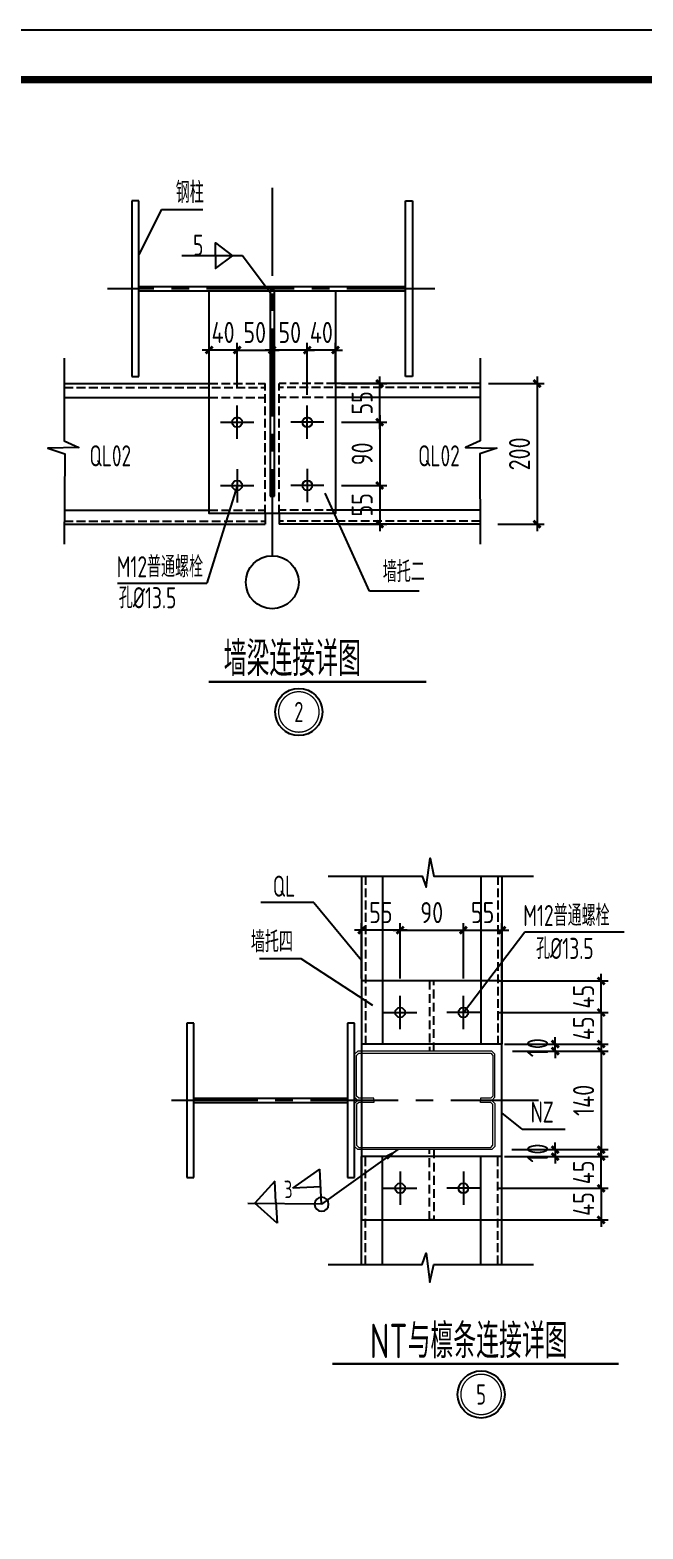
# Model space of a CAD drawing. Extents: x 180850 to 1399066, y 48356 to 327880.
# Drawn here: x 1134467 to 1151932, y 177722 to 220382 of the extents above; entities that cross this region are included whole.
import ezdxf
from ezdxf.enums import TextEntityAlignment as Align

# ---------------------------------------------------------------- set-up
doc = ezdxf.new("R2010")
doc.units = 0
doc.header["$LTSCALE"] = 1000
for name, pattern in [('CENTERX2', [4, 2.5, -0.5, 0.5, -0.5]), ('CONTINOUS', [0]), ('DASH', [0.35, 0.25, -0.1]), ('DASHED', [0.75, 0.5, -0.25])]:
    doc.linetypes.add(name, pattern=pattern)
for name, color, linetype in [('4', 4, 'CONTINOUS'), ('AXIS', 3, 'Continuous'), ('BEAM', 4, 'Continuous'), ('PUB_TEXT', 7, 'Continuous'), ('PUB_TITLE', 4, 'Continuous'), ('PZ', 202, 'Continuous'), ('STXT_HF', 7, 'Continuous'), ('STXT_HF_TEXT', 7, 'Continuous'), ('THIN', 7, 'Continuous'), ('文字', 7, 'Continuous'), ('板', 243, 'Continuous'), ('框线', 252, 'Continuous')]:
    doc.layers.add(name, color=color, linetype=linetype)
doc.layers.add('檩条', color=30, linetype='Continuous', lineweight=5)
doc.styles.get("Standard").update_dxf_attribs({"font": 'gbenor.shx', "bigfont": 'gbcbig.shx'})
doc.styles.add('TSSD_Dimension', font='Tssdeng.shx', dxfattribs={"width": 0.8, "bigfont": 'hztxt.shx'})
doc.styles.add('TSSD_Num', font='Tssdeng.shx', dxfattribs={"width": 0.7, "bigfont": 'hztxt.shx'})
doc.styles.add('标准字体', font='tssdeng.shx', dxfattribs={"width": 0.7, "bigfont": 'tssdchn.shx'})
doc.dimstyles.new('TSSD_10_100', dxfattribs={"dimtxt": 300, "dimasz": 100, "dimexe": 100, "dimexo": 250, "dimgap": 100, "dimtad": 1, "dimdec": 0, "dimlfac": 0.1, "dimzin": 0, "dimdsep": 46, "dimtxsty": 'TSSD_Dimension', "dimblk": 'ARCHTICK', "dimblk1": 'ARCHTICK', "dimblk2": 'ARCHTICK', "dimcen": 0, "dimdle": 100, "dimclrt": 7, "dimadec": 0, "dimazin": 0, "dimtfac": 1, "dimtdec": 0, "dimtix": 1, "dimtmove": 2, "dimatfit": 3, "dimfxl": 1, "dimtolj": 1, "dimtzin": 0, "dimarcsym": 0})
doc.dimstyles.new('TSSD_20_200', dxfattribs={"dimtxt": 600, "dimasz": 200, "dimexe": 200, "dimexo": 500, "dimgap": 200, "dimtad": 1, "dimdec": 0, "dimlfac": 0.05, "dimzin": 0, "dimdsep": 46, "dimtxsty": 'TSSD_Dimension', "dimblk": 'ARCHTICK', "dimblk1": 'ARCHTICK', "dimblk2": 'ARCHTICK', "dimcen": 0, "dimdle": 200, "dimclrt": 7, "dimadec": 0, "dimazin": 0, "dimtfac": 1, "dimtdec": 0, "dimtix": 1, "dimtmove": 2, "dimatfit": 3, "dimfxl": 1, "dimtolj": 1, "dimtzin": 0, "dimarcsym": 0})
doc.dimstyles.new('TSSD_LEADER_STYLE_400.0', dxfattribs={"dimtxt": 1200, "dimasz": 400, "dimexe": 400, "dimexo": 1000, "dimgap": 0.09, "dimtad": 0, "dimtih": 1, "dimtoh": 1, "dimdec": 4, "dimzin": 0, "dimdsep": 46, "dimtxsty": 'Standard', "dimcen": 0.09, "dimdle": 400, "dimclrt": 7, "dimadec": 0, "dimazin": 0, "dimtfac": 1, "dimtdec": 4, "dimtofl": 0, "dimtmove": 0, "dimatfit": 3, "dimfxl": 1, "dimtolj": 1, "dimtzin": 0, "dimarcsym": 0})

# ---------------------------------------------------------------- blocks, each defined once
blk = doc.blocks.new('_ArchTick')
at = {"color": 0, "linetype": 'ByBlock', "const_width": 0.4}
blk.add_lwpolyline([(-0.5, -0.5), (0.5, 0.5)], dxfattribs=at)
blk = doc.blocks.new('ts_idx2')
at = {"color": 0, "linetype": 'ByBlock', "lineweight": -2, "const_width": 0.0333}
blk.add_lwpolyline([(-0.5, 0, 1), (0.5, 0, 1)], format="xyb", close=True, dxfattribs=at)
at = {"color": 0, "linetype": 'ByBlock', "lineweight": -2}
blk.add_circle((0, 0), 0.583, dxfattribs=at)
at = {"color": 0, "linetype": 'ByBlock', "lineweight": -2, "style": 'TSSD_Num', "width": 0.7}
blk.add_attdef('A', text='', height=0.5, dxfattribs=at).set_placement((0, 0), align=Align.MIDDLE_CENTER)
blk = doc.blocks.new('*D604')
at = {"layer": 'AXIS', "color": 0, "linetype": 'ByBlock', "lineweight": -2, "transparency": 16777216}
for p, q in [((1142368, 211274), (1142168, 211274)), ((1142368, 209999), (1142368, 211474)), ((1143169, 211274), (1142368, 211274)), ((1143169, 210353), (1143169, 211474)), ((1143169, 211274), (1143369, 211274))]:
    blk.add_line(p, q, dxfattribs=at)
at = {"layer": 'Defpoints', "color": 0, "linetype": 'ByBlock', "transparency": 16777216}
for p in [(1142368, 211274), (1142368, 209499), (1143169, 209853)]:
    blk.add_point(p, dxfattribs=at)
at = {"layer": 'AXIS', "color": 0, "linetype": 'ByBlock', "lineweight": -2, "transparency": 16777216, "xscale": 200, "yscale": 200, "zscale": 200}
blk.add_blockref('_ArchTick', (1142368, 211274), dxfattribs=at)
at = {"layer": 'AXIS', "color": 0, "linetype": 'ByBlock', "lineweight": -2, "transparency": 16777216, "xscale": 200, "yscale": 200, "zscale": 200, "rotation": 180}
blk.add_blockref('_ArchTick', (1143169, 211274), dxfattribs=at)
at = {"layer": 'AXIS', "color": 7, "linetype": 'ByBlock', "transparency": 16777216, "insert": (1142768, 211774), "char_height": 600, "attachment_point": 5, "style": 'TSSD_Dimension'}
blk.add_mtext('\\A1;40', dxfattribs=at)
blk = doc.blocks.new('*D652')
at = {"layer": 'AXIS', "color": 0, "linetype": 'ByBlock', "lineweight": -2, "transparency": 16777216}
for p, q in [((1141369, 211274), (1141169, 211274)), ((1141369, 210192), (1141369, 211474)), ((1142368, 211274), (1141369, 211274)), ((1142368, 210192), (1142368, 211474)), ((1142368, 211274), (1142568, 211274))]:
    blk.add_line(p, q, dxfattribs=at)
at = {"layer": 'Defpoints', "color": 0, "linetype": 'ByBlock', "transparency": 16777216}
for p in [(1141369, 211274), (1141369, 209692), (1142368, 209692)]:
    blk.add_point(p, dxfattribs=at)
at = {"layer": 'AXIS', "color": 0, "linetype": 'ByBlock', "lineweight": -2, "transparency": 16777216, "xscale": 200, "yscale": 200, "zscale": 200}
blk.add_blockref('_ArchTick', (1141369, 211274), dxfattribs=at)
at = {"layer": 'AXIS', "color": 0, "linetype": 'ByBlock', "lineweight": -2, "transparency": 16777216, "xscale": 200, "yscale": 200, "zscale": 200, "rotation": 180}
blk.add_blockref('_ArchTick', (1142368, 211274), dxfattribs=at)
at = {"layer": 'AXIS', "color": 7, "linetype": 'ByBlock', "transparency": 16777216, "insert": (1141868, 211774), "char_height": 600, "attachment_point": 5, "style": 'TSSD_Dimension'}
blk.add_mtext('\\A1;50', dxfattribs=at)
blk = doc.blocks.new('*D653')
at = {"layer": 'AXIS', "color": 0, "linetype": 'ByBlock', "lineweight": -2, "transparency": 16777216}
for p, q in [((1140369, 211274), (1140169, 211274)), ((1140369, 210191), (1140369, 211474)), ((1140369, 211274), (1141369, 211274)), ((1141369, 210192), (1141369, 211474)), ((1141369, 211274), (1141569, 211274))]:
    blk.add_line(p, q, dxfattribs=at)
at = {"layer": 'Defpoints', "color": 0, "linetype": 'ByBlock', "transparency": 16777216}
for p in [(1141369, 211274), (1140369, 209691), (1141369, 209692)]:
    blk.add_point(p, dxfattribs=at)
at = {"layer": 'AXIS', "color": 0, "linetype": 'ByBlock', "lineweight": -2, "transparency": 16777216, "xscale": 200, "yscale": 200, "zscale": 200}
blk.add_blockref('_ArchTick', (1140369, 211274), dxfattribs=at)
at = {"layer": 'AXIS', "color": 0, "linetype": 'ByBlock', "lineweight": -2, "transparency": 16777216, "xscale": 200, "yscale": 200, "zscale": 200, "rotation": 180}
blk.add_blockref('_ArchTick', (1141369, 211274), dxfattribs=at)
at = {"layer": 'AXIS', "color": 7, "linetype": 'ByBlock', "transparency": 16777216, "insert": (1140869, 211774), "char_height": 600, "attachment_point": 5, "style": 'TSSD_Dimension'}
blk.add_mtext('\\A1;50', dxfattribs=at)
blk = doc.blocks.new('*D654')
at = {"layer": 'AXIS', "color": 0, "linetype": 'ByBlock', "lineweight": -2, "transparency": 16777216}
for p, q in [((1139569, 211274), (1139369, 211274)), ((1139569, 210191), (1139569, 211474)), ((1140369, 211274), (1139569, 211274)), ((1140369, 210191), (1140369, 211474)), ((1140369, 211274), (1140569, 211274))]:
    blk.add_line(p, q, dxfattribs=at)
at = {"layer": 'Defpoints', "color": 0, "linetype": 'ByBlock', "transparency": 16777216}
for p in [(1139569, 211274), (1139569, 209691), (1140369, 209691)]:
    blk.add_point(p, dxfattribs=at)
at = {"layer": 'AXIS', "color": 0, "linetype": 'ByBlock', "lineweight": -2, "transparency": 16777216, "xscale": 200, "yscale": 200, "zscale": 200}
blk.add_blockref('_ArchTick', (1139569, 211274), dxfattribs=at)
at = {"layer": 'AXIS', "color": 0, "linetype": 'ByBlock', "lineweight": -2, "transparency": 16777216, "xscale": 200, "yscale": 200, "zscale": 200, "rotation": 180}
blk.add_blockref('_ArchTick', (1140369, 211274), dxfattribs=at)
at = {"layer": 'AXIS', "color": 7, "linetype": 'ByBlock', "transparency": 16777216, "insert": (1139969, 211774), "char_height": 600, "attachment_point": 5, "style": 'TSSD_Dimension'}
blk.add_mtext('\\A1;40', dxfattribs=at)
blk = doc.blocks.new('*D605')
at = {"layer": 'AXIS', "color": 0, "linetype": 'ByBlock', "lineweight": -2, "transparency": 16777216}
for p, q in [((1143340, 207419), (1144630, 207419)), ((1144430, 207619), (1144430, 206119)), ((1143340, 206319), (1144630, 206319))]:
    blk.add_line(p, q, dxfattribs=at)
at = {"layer": 'Defpoints', "color": 0, "linetype": 'ByBlock', "transparency": 16777216}
for p in [(1142840, 207419), (1142840, 206319), (1144430, 206319)]:
    blk.add_point(p, dxfattribs=at)
at = {"layer": 'AXIS', "color": 0, "linetype": 'ByBlock', "lineweight": -2, "transparency": 16777216, "xscale": 200, "yscale": 200, "zscale": 200}
for p, rotation in [((1144430, 207419), 90), ((1144430, 206319), 270)]:
    blk.add_blockref('_ArchTick', p, dxfattribs=dict(at, rotation=rotation))
at = {"layer": 'AXIS', "color": 7, "linetype": 'ByBlock', "transparency": 16777216, "insert": (1143930, 206869), "char_height": 600, "attachment_point": 5, "rotation": 90, "style": 'TSSD_Dimension'}
blk.add_mtext('\\A1;55', dxfattribs=at)
blk = doc.blocks.new('*D655')
at = {"layer": 'AXIS', "color": 0, "linetype": 'ByBlock', "lineweight": -2, "transparency": 16777216}
for p, q in [((1143340, 209219), (1144630, 209219)), ((1144430, 209419), (1144430, 207219)), ((1143340, 207419), (1144630, 207419))]:
    blk.add_line(p, q, dxfattribs=at)
at = {"layer": 'Defpoints', "color": 0, "linetype": 'ByBlock', "transparency": 16777216}
for p in [(1142840, 209219), (1142840, 207419), (1144430, 207419)]:
    blk.add_point(p, dxfattribs=at)
at = {"layer": 'AXIS', "color": 0, "linetype": 'ByBlock', "lineweight": -2, "transparency": 16777216, "xscale": 200, "yscale": 200, "zscale": 200}
for p, rotation in [((1144430, 209219), 90), ((1144430, 207419), 270)]:
    blk.add_blockref('_ArchTick', p, dxfattribs=dict(at, rotation=rotation))
at = {"layer": 'AXIS', "color": 7, "linetype": 'ByBlock', "transparency": 16777216, "insert": (1143930, 208319), "char_height": 600, "attachment_point": 5, "rotation": 90, "style": 'TSSD_Dimension'}
blk.add_mtext('\\A1;90', dxfattribs=at)
blk = doc.blocks.new('*D656')
at = {"layer": 'AXIS', "color": 0, "linetype": 'ByBlock', "lineweight": -2, "transparency": 16777216}
for p, q in [((1143340, 210319), (1144630, 210319)), ((1144430, 209019), (1144430, 210519)), ((1143340, 209219), (1144630, 209219))]:
    blk.add_line(p, q, dxfattribs=at)
at = {"layer": 'Defpoints', "color": 0, "linetype": 'ByBlock', "transparency": 16777216}
for p in [(1142840, 210319), (1144430, 210319), (1142840, 209219)]:
    blk.add_point(p, dxfattribs=at)
at = {"layer": 'AXIS', "color": 0, "linetype": 'ByBlock', "lineweight": -2, "transparency": 16777216, "xscale": 200, "yscale": 200, "zscale": 200}
for p, rotation in [((1144430, 210319), 90), ((1144430, 209219), 270)]:
    blk.add_blockref('_ArchTick', p, dxfattribs=dict(at, rotation=rotation))
at = {"layer": 'AXIS', "color": 7, "linetype": 'ByBlock', "transparency": 16777216, "insert": (1143930, 209769), "char_height": 600, "attachment_point": 5, "rotation": 90, "style": 'TSSD_Dimension'}
blk.add_mtext('\\A1;55', dxfattribs=at)
blk = doc.blocks.new('*D606')
at = {"layer": 'AXIS', "color": 0, "linetype": 'ByBlock', "lineweight": -2, "transparency": 16777216}
for p, q in [((1147532, 210319), (1149113, 210319)), ((1148913, 210519), (1148913, 206119)), ((1147792, 206319), (1149113, 206319))]:
    blk.add_line(p, q, dxfattribs=at)
at = {"layer": 'Defpoints', "color": 0, "linetype": 'ByBlock', "transparency": 16777216}
for p in [(1147032, 210319), (1147292, 206319), (1148913, 206319)]:
    blk.add_point(p, dxfattribs=at)
at = {"layer": 'AXIS', "color": 0, "linetype": 'ByBlock', "lineweight": -2, "transparency": 16777216, "xscale": 200, "yscale": 200, "zscale": 200}
for p, rotation in [((1148913, 210319), 90), ((1148913, 206319), 270)]:
    blk.add_blockref('_ArchTick', p, dxfattribs=dict(at, rotation=rotation))
at = {"layer": 'AXIS', "color": 7, "linetype": 'ByBlock', "transparency": 16777216, "insert": (1148413, 208319), "char_height": 600, "attachment_point": 5, "rotation": 90, "style": 'TSSD_Dimension'}
blk.add_mtext('\\A1;200', dxfattribs=at)
blk = doc.blocks.new('_WELD001')
at = {"linetype": 'ByBlock'}
h = blk.add_hatch(color=0, dxfattribs=at)
h.paths.add_polyline_path([(0.8, 0.5), (0, 1), (0, 0.5)], flags=16)
edge = h.paths.add_edge_path()
edge.add_line((0.8, 0.5), (0, 1))
edge.add_line((0, 0.5), (0.8, 0.5))
edge.add_line((0, 0), (0, 1))
at = {"color": 0, "linetype": 'ByBlock'}
for p, q in [((0, 0), (0, 1)), ((0.8, 0.5), (0, 1)), ((0, 0.5), (0.8, 0.5))]:
    blk.add_line(p, q, dxfattribs=at)
blk = doc.blocks.new('_WELD003')
at = {"color": 0, "linetype": 'ByBlock'}
blk.add_circle((0, 0), 0.5, dxfattribs=at)
blk = doc.blocks.new('_WELD004')
at = {"color": 0, "linetype": 'ByBlock'}
for p, q in [((0, 1), (1, 0)), ((0, 0), (0, 1))]:
    blk.add_line(p, q, dxfattribs=at)
blk = doc.blocks.new('*D664')
at = {"layer": 'AXIS', "color": 0, "linetype": 'ByBlock', "lineweight": -2, "transparency": 16777216}
for p, q in [((1143913, 193393), (1143913, 194964)), ((1145013, 193393), (1145013, 194964)), ((1145213, 194764), (1143713, 194764))]:
    blk.add_line(p, q, dxfattribs=at)
at = {"layer": 'Defpoints', "color": 0, "linetype": 'ByBlock', "transparency": 16777216}
for p in [(1143913, 194764), (1143913, 192893), (1145013, 192893)]:
    blk.add_point(p, dxfattribs=at)
at = {"layer": 'AXIS', "color": 0, "linetype": 'ByBlock', "lineweight": -2, "transparency": 16777216, "xscale": 200, "yscale": 200, "zscale": 200, "rotation": 180}
blk.add_blockref('_ArchTick', (1143913, 194764), dxfattribs=at)
at = {"layer": 'AXIS', "color": 0, "linetype": 'ByBlock', "lineweight": -2, "transparency": 16777216, "xscale": 200, "yscale": 200, "zscale": 200}
blk.add_blockref('_ArchTick', (1145013, 194764), dxfattribs=at)
at = {"layer": 'AXIS', "color": 7, "linetype": 'ByBlock', "transparency": 16777216, "insert": (1144463, 195264), "char_height": 600, "attachment_point": 5, "style": 'TSSD_Dimension'}
blk.add_mtext('\\A1;55', dxfattribs=at)
blk = doc.blocks.new('*D665')
at = {"layer": 'AXIS', "color": 0, "linetype": 'ByBlock', "lineweight": -2, "transparency": 16777216}
for p, q in [((1145013, 193393), (1145013, 194964)), ((1146813, 193393), (1146813, 194964)), ((1144813, 194764), (1147013, 194764))]:
    blk.add_line(p, q, dxfattribs=at)
at = {"layer": 'Defpoints', "color": 0, "linetype": 'ByBlock', "transparency": 16777216}
for p in [(1146813, 194764), (1145013, 192893), (1146813, 192893)]:
    blk.add_point(p, dxfattribs=at)
at = {"layer": 'AXIS', "color": 0, "linetype": 'ByBlock', "lineweight": -2, "transparency": 16777216, "xscale": 200, "yscale": 200, "zscale": 200, "rotation": 180}
blk.add_blockref('_ArchTick', (1145013, 194764), dxfattribs=at)
at = {"layer": 'AXIS', "color": 0, "linetype": 'ByBlock', "lineweight": -2, "transparency": 16777216, "xscale": 200, "yscale": 200, "zscale": 200}
blk.add_blockref('_ArchTick', (1146813, 194764), dxfattribs=at)
at = {"layer": 'AXIS', "color": 7, "linetype": 'ByBlock', "transparency": 16777216, "insert": (1145913, 195264), "char_height": 600, "attachment_point": 5, "style": 'TSSD_Dimension'}
blk.add_mtext('\\A1;90', dxfattribs=at)
blk = doc.blocks.new('*D666')
at = {"layer": 'AXIS', "color": 0, "linetype": 'ByBlock', "lineweight": -2, "transparency": 16777216}
for p, q in [((1146813, 193393), (1146813, 194964)), ((1147913, 193393), (1147913, 194964)), ((1146613, 194764), (1148113, 194764))]:
    blk.add_line(p, q, dxfattribs=at)
at = {"layer": 'Defpoints', "color": 0, "linetype": 'ByBlock', "transparency": 16777216}
for p in [(1147913, 194764), (1146813, 192893), (1147913, 192893)]:
    blk.add_point(p, dxfattribs=at)
at = {"layer": 'AXIS', "color": 0, "linetype": 'ByBlock', "lineweight": -2, "transparency": 16777216, "xscale": 200, "yscale": 200, "zscale": 200, "rotation": 180}
blk.add_blockref('_ArchTick', (1146813, 194764), dxfattribs=at)
at = {"layer": 'AXIS', "color": 0, "linetype": 'ByBlock', "lineweight": -2, "transparency": 16777216, "xscale": 200, "yscale": 200, "zscale": 200}
blk.add_blockref('_ArchTick', (1147913, 194764), dxfattribs=at)
at = {"layer": 'AXIS', "color": 7, "linetype": 'ByBlock', "transparency": 16777216, "insert": (1147363, 195264), "char_height": 600, "attachment_point": 5, "style": 'TSSD_Dimension'}
blk.add_mtext('\\A1;55', dxfattribs=at)
blk = doc.blocks.new('*D667')
at = {"layer": 'AXIS', "color": 0, "linetype": 'ByBlock', "lineweight": -2, "transparency": 16777216}
for p, q in [((1147785, 193321), (1150939, 193321)), ((1150739, 193321), (1150739, 193521)), ((1150739, 192421), (1150739, 193321)), ((1147785, 192421), (1150939, 192421)), ((1150739, 192421), (1150739, 192221))]:
    blk.add_line(p, q, dxfattribs=at)
at = {"layer": 'Defpoints', "color": 0, "linetype": 'ByBlock', "transparency": 16777216}
for p in [(1147285, 193321), (1150739, 193321), (1147285, 192421)]:
    blk.add_point(p, dxfattribs=at)
at = {"layer": 'AXIS', "color": 0, "linetype": 'ByBlock', "lineweight": -2, "transparency": 16777216, "xscale": 200, "yscale": 200, "zscale": 200}
for p, rotation in [((1150739, 193321), 270), ((1150739, 192421), 90)]:
    blk.add_blockref('_ArchTick', p, dxfattribs=dict(at, rotation=rotation))
at = {"layer": 'AXIS', "color": 7, "linetype": 'ByBlock', "transparency": 16777216, "insert": (1150239, 192871), "char_height": 600, "attachment_point": 5, "rotation": 90, "style": 'TSSD_Dimension'}
blk.add_mtext('\\A1;45', dxfattribs=at)
blk = doc.blocks.new('*D609')
at = {"layer": 'AXIS', "color": 0, "linetype": 'ByBlock', "lineweight": -2, "transparency": 16777216}
for p, q in [((1147985, 192421), (1150939, 192421)), ((1150739, 192421), (1150739, 192621)), ((1150739, 192421), (1150739, 191521)), ((1147985, 191521), (1150939, 191521)), ((1150739, 191521), (1150739, 191321))]:
    blk.add_line(p, q, dxfattribs=at)
at = {"layer": 'Defpoints', "color": 0, "linetype": 'ByBlock', "transparency": 16777216}
for p in [(1147485, 192421), (1147485, 191521), (1150739, 191521)]:
    blk.add_point(p, dxfattribs=at)
at = {"layer": 'AXIS', "color": 0, "linetype": 'ByBlock', "lineweight": -2, "transparency": 16777216, "xscale": 200, "yscale": 200, "zscale": 200}
for p, rotation in [((1150739, 192421), 270), ((1150739, 191521), 90)]:
    blk.add_blockref('_ArchTick', p, dxfattribs=dict(at, rotation=rotation))
at = {"layer": 'AXIS', "color": 7, "linetype": 'ByBlock', "transparency": 16777216, "insert": (1150239, 191971), "char_height": 600, "attachment_point": 5, "rotation": 90, "style": 'TSSD_Dimension'}
blk.add_mtext('\\A1;45', dxfattribs=at)
blk = doc.blocks.new('*D668')
at = {"layer": 'AXIS', "color": 0, "linetype": 'ByBlock', "lineweight": -2, "transparency": 16777216}
for p, q in [((1149429, 191521), (1149429, 191721)), ((1148213, 191321), (1149629, 191321)), ((1148413, 191521), (1149629, 191521)), ((1149429, 191321), (1149429, 191521)), ((1149429, 191321), (1149429, 191121))]:
    blk.add_line(p, q, dxfattribs=at)
at = {"layer": 'Defpoints', "color": 0, "linetype": 'ByBlock', "transparency": 16777216}
for p in [(1147713, 191321), (1147913, 191521), (1149429, 191521)]:
    blk.add_point(p, dxfattribs=at)
at = {"layer": 'AXIS', "color": 0, "linetype": 'ByBlock', "lineweight": -2, "transparency": 16777216, "xscale": 200, "yscale": 200, "zscale": 200}
for p, rotation in [((1149429, 191521), 270), ((1149429, 191321), 90)]:
    blk.add_blockref('_ArchTick', p, dxfattribs=dict(at, rotation=rotation))
at = {"layer": 'AXIS', "color": 7, "linetype": 'ByBlock', "transparency": 16777216, "insert": (1148929, 191421), "char_height": 600, "attachment_point": 5, "rotation": 90, "style": 'TSSD_Dimension'}
blk.add_mtext('\\A1;10', dxfattribs=at)
blk = doc.blocks.new('*D610')
at = {"layer": 'AXIS', "color": 0, "linetype": 'ByBlock', "lineweight": -2, "transparency": 16777216}
for p, q in [((1148213, 191321), (1150939, 191321)), ((1150739, 191521), (1150739, 188321)), ((1148198, 188521), (1150939, 188521))]:
    blk.add_line(p, q, dxfattribs=at)
at = {"layer": 'Defpoints', "color": 0, "linetype": 'ByBlock', "transparency": 16777216}
for p in [(1147713, 191321), (1147698, 188521), (1150739, 188521)]:
    blk.add_point(p, dxfattribs=at)
at = {"layer": 'AXIS', "color": 0, "linetype": 'ByBlock', "lineweight": -2, "transparency": 16777216, "xscale": 200, "yscale": 200, "zscale": 200}
for p, rotation in [((1150739, 191321), 90), ((1150739, 188521), 270)]:
    blk.add_blockref('_ArchTick', p, dxfattribs=dict(at, rotation=rotation))
at = {"layer": 'AXIS', "color": 7, "linetype": 'ByBlock', "transparency": 16777216, "insert": (1150239, 189921), "char_height": 600, "attachment_point": 5, "rotation": 90, "style": 'TSSD_Dimension'}
blk.add_mtext('\\A1;140', dxfattribs=at)
blk = doc.blocks.new('*D611')
at = {"layer": 'AXIS', "color": 0, "linetype": 'ByBlock', "lineweight": -2, "transparency": 16777216}
for p, q in [((1147784, 187421), (1150939, 187420)), ((1150739, 187420), (1150738, 186520)), ((1150739, 187420), (1150739, 187620)), ((1147784, 186521), (1150938, 186520)), ((1150738, 186520), (1150738, 186320))]:
    blk.add_line(p, q, dxfattribs=at)
at = {"layer": 'Defpoints', "color": 0, "linetype": 'ByBlock', "transparency": 16777216}
for p in [(1147284, 187422), (1147284, 186522), (1150738, 186520)]:
    blk.add_point(p, dxfattribs=at)
at = {"layer": 'AXIS', "color": 0, "linetype": 'ByBlock', "lineweight": -2, "transparency": 16777216, "xscale": 200, "yscale": 200, "zscale": 200}
for p, rotation in [((1150739, 187420), 269.9816566728969), ((1150738, 186520), 89.98165667289692)]:
    blk.add_blockref('_ArchTick', p, dxfattribs=dict(at, rotation=rotation))
at = {"layer": 'AXIS', "color": 7, "linetype": 'ByBlock', "transparency": 16777216, "insert": (1150238, 186971), "char_height": 600, "attachment_point": 5, "rotation": 89.9817, "style": 'TSSD_Dimension'}
blk.add_mtext('\\A1;45', dxfattribs=at)
blk = doc.blocks.new('*D612')
at = {"layer": 'AXIS', "color": 0, "linetype": 'ByBlock', "lineweight": -2, "transparency": 16777216}
for p, q in [((1147985, 188321), (1150939, 188320)), ((1150739, 188320), (1150739, 188520)), ((1150739, 187420), (1150739, 188320)), ((1147984, 187421), (1150939, 187420)), ((1150739, 187420), (1150739, 187220))]:
    blk.add_line(p, q, dxfattribs=at)
at = {"layer": 'Defpoints', "color": 0, "linetype": 'ByBlock', "transparency": 16777216}
for p in [(1147485, 188321), (1150739, 188320), (1147484, 187421)]:
    blk.add_point(p, dxfattribs=at)
at = {"layer": 'AXIS', "color": 0, "linetype": 'ByBlock', "lineweight": -2, "transparency": 16777216, "xscale": 200, "yscale": 200, "zscale": 200}
for p, rotation in [((1150739, 188320), 269.9816566728969), ((1150739, 187420), 89.9816566728969)]:
    blk.add_blockref('_ArchTick', p, dxfattribs=dict(at, rotation=rotation))
at = {"layer": 'AXIS', "color": 7, "linetype": 'ByBlock', "transparency": 16777216, "insert": (1150239, 187871), "char_height": 600, "attachment_point": 5, "rotation": 89.9817, "style": 'TSSD_Dimension'}
blk.add_mtext('\\A1;45', dxfattribs=at)
blk = doc.blocks.new('*D613')
at = {"layer": 'AXIS', "color": 0, "linetype": 'ByBlock', "lineweight": -2, "transparency": 16777216}
for p, q in [((1149429, 188521), (1149429, 188721)), ((1148213, 188521), (1149629, 188521)), ((1148413, 188321), (1149629, 188321)), ((1149429, 188521), (1149429, 188321)), ((1149429, 188321), (1149429, 188121))]:
    blk.add_line(p, q, dxfattribs=at)
at = {"layer": 'Defpoints', "color": 0, "linetype": 'ByBlock', "transparency": 16777216}
for p in [(1147713, 188521), (1147913, 188321), (1149429, 188321)]:
    blk.add_point(p, dxfattribs=at)
at = {"layer": 'AXIS', "color": 0, "linetype": 'ByBlock', "lineweight": -2, "transparency": 16777216, "xscale": 200, "yscale": 200, "zscale": 200}
for p, rotation in [((1149429, 188521), 269.9816566728969), ((1149429, 188321), 89.98165667289692)]:
    blk.add_blockref('_ArchTick', p, dxfattribs=dict(at, rotation=rotation))
at = {"layer": 'AXIS', "color": 7, "linetype": 'ByBlock', "transparency": 16777216, "insert": (1148929, 188421), "char_height": 600, "attachment_point": 5, "rotation": 89.9817, "style": 'TSSD_Dimension'}
blk.add_mtext('\\A1;10', dxfattribs=at)

msp = doc.modelspace()

# ---------------------------------------------------------------- linework, layer by layer
at = {"color": 8, "linetype": 'CENTERX2'}
for p, q in [((1141368.68, 215886.85), (1141368.68, 205418.29)), ((1145997.84, 213019.37), (1136674.7, 213019.54)), ((1148955.66, 189921.03), (1138496.83, 189921.2))]:
    msp.add_line(p, q, dxfattribs=at)
at = {"color": 3, "const_width": 64.9}
for points in [[(1139559.64, 201832.89), (1145759.64, 201832.89)], [(1143081.11, 182419.72), (1151236.03, 182419.72)]]:
    msp.add_lwpolyline(points, dxfattribs=at)
at = {"layer": '4', "color": 8, "linetype": 'DASH'}
for p, q in [((1139568.68, 210319.37), (1141168.68, 210319.37)), ((1141168.68, 206619.37), (1141168.68, 210319.37)), ((1141568.68, 206619.37), (1141568.68, 210319.37)), ((1143168.68, 210319.37), (1141568.68, 210319.37)), ((1135445.75, 210205.54), (1141168.68, 210205.5)), ((1139568.68, 209919.37), (1141168.68, 209919.37)), ((1147291.61, 210205.54), (1141568.68, 210205.5)), ((1143168.68, 209919.37), (1141568.68, 209919.37)), ((1139568.68, 206719.37), (1141168.68, 206719.37)), ((1143168.68, 206719.37), (1141568.68, 206719.37)), ((1135445.75, 206399.37), (1141168.68, 206399.37)), ((1147291.61, 206399.37), (1141568.68, 206399.37)), ((1144026.93, 196304.68), (1144026.97, 191521.1)), ((1147793.1, 196304.68), (1147793.1, 191521.1)), ((1144026.82, 185252.75), (1144026.94, 188321.2)), ((1147792.99, 185252.66), (1147793.06, 188321.11))]:
    msp.add_line(p, q, dxfattribs=at)
at = {"layer": 'AXIS', "linetype": 'ByBlock'}
for p, q in [((1138214.92, 215272.76), (1137568.68, 213992.37)), ((1138214.92, 215272.76), (1139389.79, 215272.76)), ((1140369.04, 207410.71), (1139503.5, 204642.58)), ((1144140.59, 204415.91), (1142880.67, 207199.4)), ((1136964.56, 204642.58), (1139503.5, 204642.58)), ((1145551.25, 204415.91), (1144140.59, 204415.91)), ((1142551.71, 195549.1), (1141044.36, 195549.1)), ((1142551.71, 195549.1), (1143913.1, 193911.1)), ((1146813.1, 192421.1), (1148569.1, 194716.1)), ((1148569.1, 194716.1), (1151391.02, 194716.1)), ((1142189.64, 193952.03), (1141001.96, 193952.03)), ((1144231.55, 192622.55), (1142189.64, 193952.03)), ((1148488.42, 189100.44), (1147913.09, 189569.1)), ((1148488.42, 189100.44), (1149708.74, 189100.44))]:
    msp.add_line(p, q, dxfattribs=at)
at = {"layer": 'AXIS', "color": 2, "linetype": 'ByBlock'}
for p, q in [((1135445.75, 210319.37), (1139568.68, 210319.37)), ((1147291.61, 210319.37), (1143168.68, 210319.37)), ((1135445.75, 209919.37), (1139568.68, 209919.37)), ((1147291.61, 209919.37), (1143168.68, 209919.37)), ((1135445.75, 206719.37), (1139568.68, 206719.37)), ((1141168.68, 206619.37), (1141168.68, 206319.37)), ((1141568.68, 206619.37), (1141568.68, 206319.37)), ((1147291.61, 206719.37), (1143168.68, 206719.37)), ((1135445.75, 206319.37), (1141168.68, 206319.37)), ((1147291.61, 206319.37), (1141568.68, 206319.37)), ((1143913.1, 196304.68), (1143913.1, 191521.1)), ((1144513.1, 196304.68), (1144513.1, 191521.1)), ((1147313.1, 196304.68), (1147313.1, 191521.1)), ((1147913.1, 196304.68), (1147913.1, 191521.1)), ((1147913.1, 191521.1), (1143913.1, 191521.1)), ((1143912.99, 185252.76), (1143913.06, 188321.21)), ((1147913.06, 188321.11), (1143913.06, 188321.21)), ((1144512.99, 185252.74), (1144513.06, 188321.19)), ((1147312.99, 185252.67), (1147313.06, 188321.12)), ((1147912.99, 185252.66), (1147913.06, 188321.11))]:
    msp.add_line(p, q, dxfattribs=at)
at = {"layer": 'AXIS'}
for points in [[(1139752.25, 213957.37), (1139752.25, 214325.01), (1140237.9, 213957.37), (1139752.25, 213957.37)], [(1139752.25, 213957.37), (1139752.25, 213589.74), (1140237.9, 213957.37), (1139752.25, 213957.37)]]:
    msp.add_lwpolyline(points, close=True, dxfattribs=at)
at = {"layer": 'AXIS', "color": 2, "linetype": 'ByBlock'}
for points in [[(1135445.75, 211045.96), (1135445.75, 208685.63), (1135860.74, 208500.76), (1134973.42, 208484.07), (1135456.74, 208324.11), (1135445.75, 205750.24)], [(1147291.61, 211045.96), (1147291.61, 208685.63), (1146876.62, 208500.76), (1147763.94, 208484.07), (1147280.62, 208324.11), (1147291.61, 205750.24)], [(1142963.1, 196304.68), (1145637.18, 196304.68), (1145751.83, 195989.68), (1145862.92, 196812.82), (1145974.68, 196304.68), (1148813.1, 196304.68)], [(1142962.99, 185252.78), (1145637.08, 185252.72), (1145751.73, 185567.72), (1145862.8, 184744.56), (1145974.58, 185252.71), (1148812.99, 185252.64)]]:
    msp.add_lwpolyline(points, dxfattribs=at)
at = {"layer": 'AXIS', "linetype": 'ByBlock'}
msp.add_circle((1141368.68, 204665.28), 753, dxfattribs=at)
at = {"layer": 'BEAM', "linetype": 'ByBlock'}
for p, q in [((1137568.68, 215519.37), (1137368.68, 215519.37)), ((1137368.68, 215519.37), (1137368.68, 210519.37)), ((1137568.68, 210519.37), (1137568.68, 215519.37)), ((1145168.68, 210519.37), (1145168.68, 215519.37)), ((1145168.68, 215519.37), (1145368.68, 215519.37)), ((1145368.68, 215519.37), (1145368.68, 210519.37)), ((1137568.68, 213079.37), (1145168.68, 213079.37)), ((1137568.68, 212959.37), (1145168.68, 212959.37)), ((1137368.68, 210519.37), (1137568.68, 210519.37)), ((1145368.68, 210519.37), (1145168.68, 210519.37)), ((1139136.25, 192121.1), (1138936.25, 192121.1)), ((1138936.25, 192121.1), (1138936.25, 187721.1)), ((1139136.25, 187721.1), (1139136.25, 192121.1)), ((1143713.1, 192121.1), (1143513.1, 192121.1)), ((1143513.1, 192121.1), (1143513.1, 187721.1)), ((1143713.1, 187721.1), (1143713.1, 192121.1)), ((1139136.25, 189981.1), (1143513.1, 189981.1)), ((1139136.25, 189861.1), (1143513.1, 189861.1)), ((1138936.25, 187721.1), (1139136.25, 187721.1)), ((1143513.1, 187721.1), (1143713.1, 187721.1))]:
    msp.add_line(p, q, dxfattribs=at)
at = {"layer": 'PUB_TITLE'}
msp.add_lwpolyline([(1041333.16, 220381.89), (1189933.16, 220381.89), (1189933.16, 136381.97), (1041333.16, 136381.97)], close=True, dxfattribs=at)
at = {"layer": 'PUB_TITLE', "const_width": 212.12}
msp.add_lwpolyline([(1044868.51, 137796.11), (1044868.51, 218967.75), (1188519.02, 218967.75), (1188519.02, 137796.11)], close=True, dxfattribs=at)
at = {"layer": 'PZ'}
msp.add_lwpolyline([(1147913.02, 186521.14), (1147913.13, 193321.09), (1143913.13, 193321.11), (1143913.03, 186521.16)], close=True, dxfattribs=at)
for centre in [(1140369.04, 209219.3), (1142367.57, 209219.37), (1140369.04, 207419.3), (1142367.57, 207419.37), (1145013.1, 192421.1), (1146813.1, 192421.1), (1145013.04, 187421.18), (1146813.04, 187421.13)]:
    msp.add_circle(centre, 140, dxfattribs=at)
at = {"layer": 'STXT_HF'}
msp.add_line((1142776.12, 186963.1), (1140675.49, 186981.21), dxfattribs=at)
at = {"layer": '板', "ltscale": 0.5}
for p, q in [((1141308.68, 212959.37), (1141308.68, 207119.37)), ((1141428.68, 207119.37), (1141428.68, 212959.37)), ((1141308.68, 207119.37), (1141428.68, 207119.37))]:
    msp.add_line(p, q, dxfattribs=at)
at = {"layer": '板', "linetype": 'DASHED', "ltscale": 0.5}
for p, q in [((1141428.68, 212959.37), (1141308.68, 212959.37)), ((1145973.1, 193321.1), (1145853.1, 193321.1)), ((1145853.1, 193321.1), (1145853.1, 191321.1)), ((1145973.1, 191321.1), (1145973.1, 193321.1)), ((1145853.02, 186521.16), (1145853.06, 188521.16)), ((1145973.06, 188521.16), (1145973.02, 186521.16)), ((1145973.02, 186521.16), (1145853.02, 186521.16))]:
    msp.add_line(p, q, dxfattribs=at)
at = {"layer": '板', "ltscale": 0.5}
msp.add_lwpolyline([(1139568.68, 212959.37), (1143168.68, 212959.37), (1143168.68, 206619.37), (1139568.68, 206619.37)], close=True, dxfattribs=at)
at = {"layer": '框线'}
for p, q in [((1140369.04, 208747.17), (1140369.04, 209691.44)), ((1142367.57, 208747.24), (1142367.57, 209691.51)), ((1139896.91, 209219.3), (1140841.18, 209219.3)), ((1142839.7, 209219.37), (1141895.43, 209219.37)), ((1140369.04, 207882.84), (1140369.04, 206938.57)), ((1142367.57, 207891.51), (1142367.57, 206947.24)), ((1139896.91, 207419.3), (1140841.18, 207419.3)), ((1142839.7, 207419.37), (1141895.43, 207419.37)), ((1145013.1, 191948.96), (1145013.1, 192893.23)), ((1146813.1, 191948.96), (1146813.1, 192893.23)), ((1144540.96, 192421.1), (1145485.23, 192421.1)), ((1147285.23, 192421.1), (1146340.96, 192421.1)), ((1145013.05, 187893.32), (1145013.03, 186949.05)), ((1146813.05, 187893.27), (1146813.03, 186949)), ((1144540.9, 187421.19), (1145485.17, 187421.17)), ((1147285.17, 187421.12), (1146340.9, 187421.14))]:
    msp.add_line(p, q, dxfattribs=at)
at = {"layer": '檩条'}
for points in [[(1147301.62, 189981.1), (1147301.62, 189921.1), (1147623.09, 189921.1), (1147713.09, 190011.1), (1147713.09, 191231.1), (1147623.09, 191321.1), (1143803.1, 191321.1), (1143713.1, 191231.1), (1143713.1, 190011.1), (1143803.1, 189921.1), (1144259.46, 189921.1), (1144259.46, 189981.1), (1143833.1, 189981.1), (1143773.1, 190041.1), (1143773.1, 191201.1), (1143833.1, 191261.1), (1147593.09, 191261.1), (1147653.09, 191201.1), (1147653.09, 190041.1), (1147593.09, 189981.1), (1147301.62, 189981.1)], [(1147301.62, 189861.1), (1147301.62, 189921.1), (1147623.09, 189921.1), (1147713.09, 189831.1), (1147713.09, 188611.1), (1147623.09, 188521.1), (1143803.1, 188521.1), (1143713.1, 188611.1), (1143713.1, 189831.1), (1143803.1, 189921.1), (1144259.46, 189921.1), (1144259.46, 189861.1), (1143833.1, 189861.1), (1143773.1, 189801.1), (1143773.1, 188641.1), (1143833.1, 188581.1), (1147593.09, 188581.1), (1147653.09, 188641.1), (1147653.09, 189801.1), (1147593.09, 189861.1), (1147301.62, 189861.1)]]:
    msp.add_lwpolyline(points, close=True, dxfattribs=at)

# ---------------------------------------------------------------- block references
ref = msp.add_blockref('ts_idx2', (1142126.53, 200974.44), dxfattribs=dict(xscale=1152, yscale=1152, zscale=1152))
ref.add_attrib('1', '2', dxfattribs={"layer": 'THIN', "height": 576, "style": 'TSSD_Num', "width": 0.7}).set_placement((1142126.53, 200974.44), align=Align.MIDDLE_CENTER)
ref = msp.add_blockref('ts_idx2', (1147318.81, 181552.17), dxfattribs=dict(xscale=1152, yscale=1152, zscale=1152))
ref.add_attrib('1', '5', dxfattribs={"layer": 'THIN', "height": 576, "style": 'TSSD_Num', "width": 0.7}).set_placement((1147318.81, 181552.17), align=Align.MIDDLE_CENTER)
at = {"layer": 'STXT_HF'}
for name, p, xscale, yscale, zscale, rotation in [('_WELD001', (1142776.12, 186963.1), -999.999999999993, 999.9999999999983, 999.9999999999983, 2.875709310698307), ('_WELD004', (1141474.48, 187021.34), -600.0000000000002, 600.0000000000002, 600.0000000000002, 2.875709310698307), ('_WELD004', (1141474.48, 187021.34), 600.0000000000002, 600.0000000000002, 600.0000000000002, 182.8757093106982), ('_WELD003', (1142776.12, 186963.1), -399.9999999999957, 399.999999999998, 399.999999999998, 2.875709310698307)]:
    msp.add_blockref(name, p, dxfattribs=dict(at, xscale=xscale, yscale=yscale, zscale=zscale, rotation=rotation))

# ---------------------------------------------------------------- texts
at = {"layer": 'PUB_TEXT', "style": '标准字体', "width": 0.7}
for s, height, p in [('5', 600, (1139114.21, 213957.37)), ('QL02', 600, (1136162.4, 207963.7)), ('QL02', 600, (1145524.98, 207963.7)), ('孔%%c13.5', 600, (1136997.63, 203924.91)), ('墙梁连接详图', 980, (1139985.51, 201995.37)), ('QL', 600, (1141384.89, 195716.16)), ('M12普通螺栓', 600, (1148518.98, 194880.1)), ('墙托四', 600, (1140760.99, 194134.03)), ('孔%%c13.5', 600, (1148885.14, 193945.1)), ('NZ', 600, (1148730.17, 189287.02)), ('NT与檩条连接详图', 980, (1144146.23, 182582.2))]:
    msp.add_text(s, height=height, dxfattribs=at).set_placement(p)
at = {"layer": 'STXT_HF_TEXT', "style": '标准字体', "width": 0.7}
msp.add_text('3', height=500, rotation=2.875709, dxfattribs=at).set_placement((1141721.07, 187133.85))
at = {"layer": '文字', "style": '标准字体', "width": 0.7}
for s, p in [('钢柱', (1138619.01, 215459.34)), ('M12普通螺栓', (1136937.19, 204806.58)), ('墙托二', (1144518.7, 204666.2))]:
    msp.add_text(s, height=600, dxfattribs=at).set_placement(p)

# ---------------------------------------------------------------- dimensions: what is measured, and where the dimension line sits
at = {"layer": 'AXIS', "linetype": 'ByBlock'}
for base, p1, p2, angle, picture, middle in [((1139568.68, 211273.57), (1140369.04, 209691.44), (1139568.68, 209691.44), 180, '*D654', (1139968.86, 211773.57)), ((1141368.68, 211273.57), (1140369.04, 209691.44), (1141368.68, 209691.51), 180, '*D653', (1140868.86, 211773.57)), ((1141368.68, 211273.57), (1142367.57, 209691.51), (1141368.68, 209691.51), 180, '*D652', (1141868.12, 211773.57)), ((1142367.57, 211273.57), (1143168.68, 209852.94), (1142367.57, 209498.51), 180, '*D604', (1142768.12, 211773.57)), ((1144429.56, 210319.37), (1142839.7, 209219.37), (1142839.7, 210319.37), 90, '*D656', (1143929.56, 209769.37)), ((1148912.88, 206319.37), (1147032.06, 210319.37), (1147291.61, 206319.37), 90, '*D606', (1148412.88, 208319.37)), ((1144429.55, 207419.37), (1142839.7, 209219.37), (1142839.7, 207419.37), 90, '*D655', (1143929.55, 208319.37)), ((1144429.55, 206319.37), (1142839.7, 207419.37), (1142839.7, 206319.37), 90, '*D605', (1143929.55, 206869.37)), ((1143913.1, 194764.01), (1145013.1, 192893.23), (1143913.1, 192893.23), 180, '*D664', (1144463.1, 195264.01)), ((1146813.1, 194764.01), (1145013.1, 192893.23), (1146813.1, 192893.23), 180, '*D665', (1145913.1, 195264.01)), ((1147913.1, 194764.01), (1146813.1, 192893.23), (1147913.1, 192893.23), 180, '*D666', (1147363.1, 195264.01)), ((1150739.38, 193321.1), (1147285.23, 192421.1), (1147285.23, 193321.1), 90, '*D667', (1150239.38, 192871.1)), ((1150739.38, 191521.1), (1147485.23, 192421.1), (1147485.23, 191521.1), 90, '*D609', (1150239.38, 191971.1)), ((1149429.2, 191521.1), (1147713.1, 191321.1), (1147913.1, 191521.1), 90, '*D668', (1148929.2, 191421.1)), ((1150739.38, 188521.11), (1147713.1, 191321.1), (1147697.95, 188521.11), 90, '*D610', (1150239.38, 189921.11)), ((1149428.69, 188320.82), (1147712.65, 188521.37), (1147912.58, 188321.31), 269.981657, '*D613', (1148928.72, 188420.98)), ((1150738.87, 188320.4), (1147484.43, 187421.44), (1147484.72, 188321.44), 269.981657, '*D612', (1150238.73, 187870.56)), ((1150738.3, 186520.4), (1147284.43, 187421.51), (1147284.14, 186521.51), 269.981657, '*D611', (1150238.44, 186970.56))]:
    dim = msp.add_linear_dim(base=base, p1=p1, p2=p2, angle=angle, dimstyle='TSSD_20_200', dxfattribs=at)
    dim.commit()
    dim.dimension.update_dxf_attribs({"geometry": picture, "text_midpoint": middle})

# ---------------------------------------------------------------- leaders
at = {"layer": 'AXIS'}
msp.add_leader([(1141308.68, 212899.89), (1140522.68, 213957.37), (1138793.34, 213957.37)], dimstyle='TSSD_10_100', dxfattribs=at)
at = {"layer": 'STXT_HF'}
msp.add_leader([(1144945.12, 188521.1), (1142776.12, 186963.1)], dimstyle='TSSD_LEADER_STYLE_400.0', dxfattribs=at)

doc.saveas('drawing.dxf')
